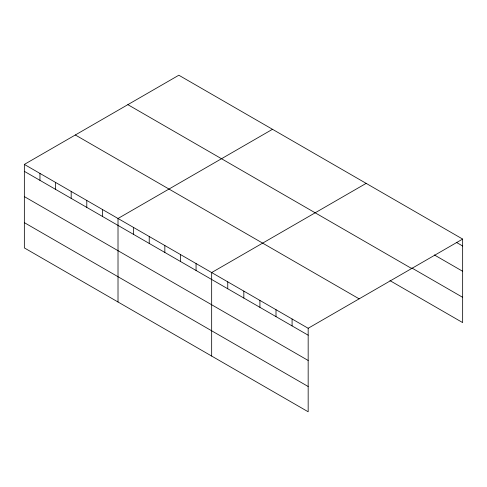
<?xml version="1.0" encoding="UTF-8"?>
<svg xmlns="http://www.w3.org/2000/svg" width="487" height="487" viewBox="0 0 487 487"><rect width="100%" height="100%" fill="white"/><g stroke="black" fill="none" stroke-linecap="round" stroke-linejoin="round"><path stroke-width="0.73" d="M24.35 164.411L308.168 328.275L308.168 411.777L24.35 247.92L24.35 164.411L178.832 75.223L462.65 239.08L462.65 322.589L389.953 280.615M272.495 129.292L118.012 218.486L118.012 301.995M366.151 183.368L211.668 272.562L211.668 356.064M308.168 328.275L462.65 239.08M456.216 242.295L462.65 246.008M434.343 254.938L462.65 271.277M411.825 267.972L462.65 297.313M127.856 104.656L411.673 268.514M75.327 134.978L359.144 298.841M24.35 171.339L308.168 335.196M24.35 196.608L308.168 360.471M24.35 222.644L308.168 386.508M292.084 318.985L292.084 325.913M276.001 309.702L276.001 316.629M259.918 300.418L259.918 307.34M243.835 291.129L243.835 298.056M227.752 281.845L227.752 288.773M196.06 263.546L196.06 270.474M180.452 254.537L180.452 261.458M164.837 245.521L164.837 252.449M149.229 236.512L149.229 243.439M133.621 227.496L133.621 234.424M102.398 209.471L102.398 216.398M86.789 200.461L86.789 207.389M71.181 191.446L71.181 198.373M55.573 182.436L55.573 189.364M39.958 173.427L39.958 180.348"/></g></svg>
